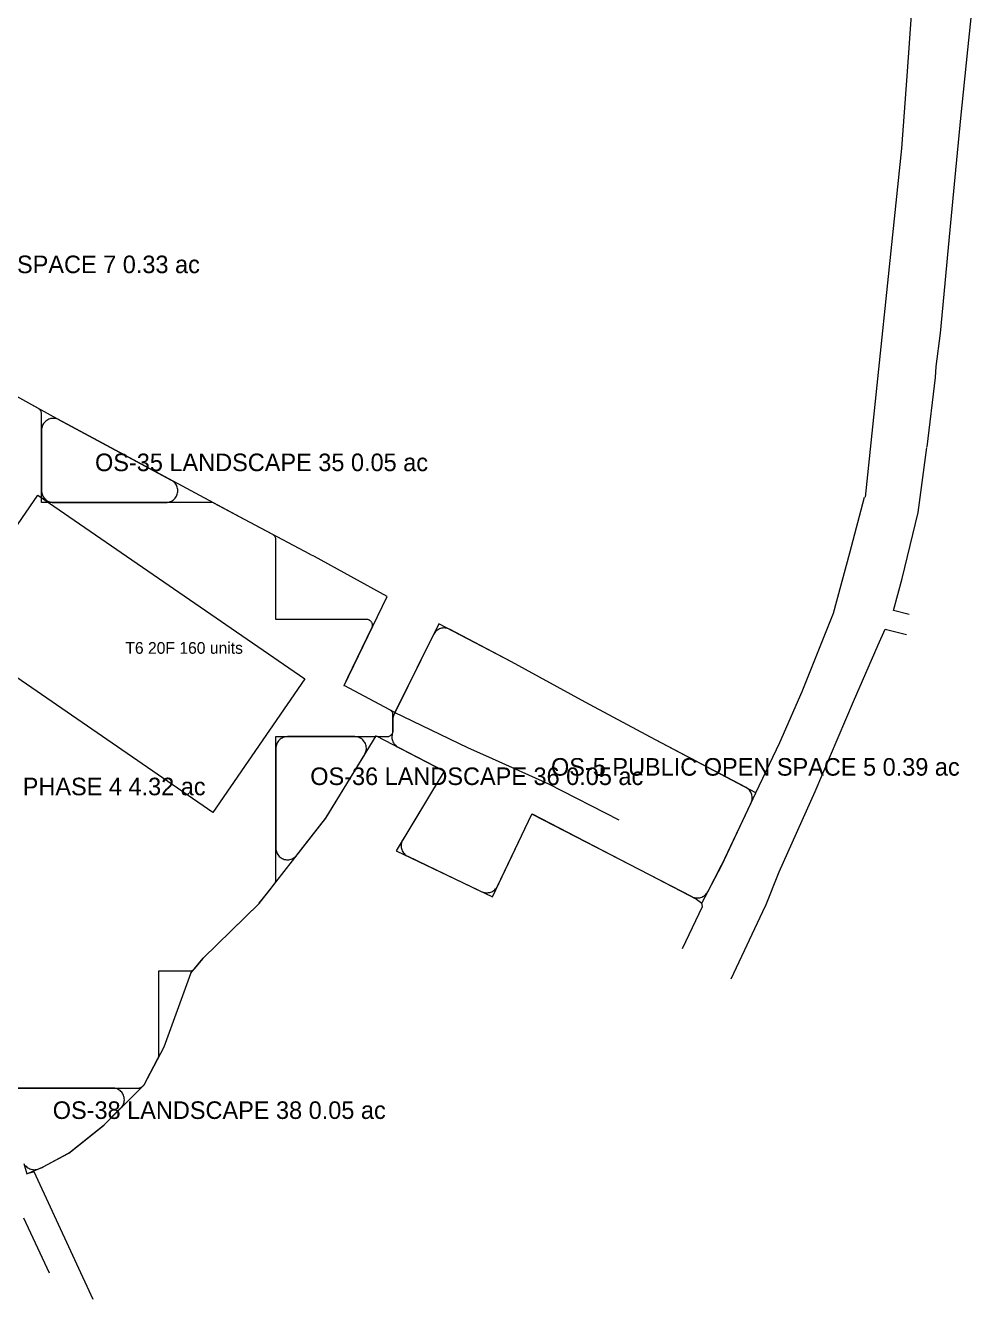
# Model space of a CAD drawing. Extents: x 32 to 940, y -21 to 684.
# Drawn here: x 737.3 to 899.1, y 53.9 to 271.4 of the extents above; entities that cross this region are included whole.
import ezdxf

# ---------------------------------------------------------------- set-up
doc = ezdxf.new("R2010")
doc.units = 0
for name, color, linetype, lineweight in [('BUILDING-APARTMENTS', 1, 'Continuous', 0), ('GREEN-LANDSCAPE', 3, 'Continuous', 0), ('GREEN-RC', 3, 'Continuous', 0), ('ROAD-EXISTING', 2, 'Continuous', 0), ('SITE-BOUNDARY', 7, 'Continuous', 0), ('TEXT-PLOT', 7, 'Continuous', 0), ('TEXT-ZONE', 7, 'Continuous', 0), ('ZONE-APARTMENTS', 1, 'Continuous', 0)]:
    doc.layers.add(name, color=color, linetype=linetype, lineweight=lineweight)

msp = doc.modelspace()

# ---------------------------------------------------------------- linework, layer by layer
at = {"layer": 'BUILDING-APARTMENTS'}
msp.add_lwpolyline([(769.27, 137.06), (723.66, 168.44), (739.35, 191.25), (784.96, 159.86)], close=True, dxfattribs=at)
at = {"layer": 'GREEN-LANDSCAPE'}
for points in [[(740, 192), (740.01, 191.8), (740.04, 191.61), (740.09, 191.42), (740.15, 191.23), (740.24, 191.06), (740.34, 190.89), (740.45, 190.73), (740.59, 190.59), (740.73, 190.45), (740.89, 190.34), (741.06, 190.24), (741.23, 190.15), (741.42, 190.09), (741.61, 190.04), (741.8, 190.01), (742, 190), (761.27, 190), (761.46, 190.01), (761.66, 190.04), (761.85, 190.09), (762.03, 190.15), (762.21, 190.24), (762.38, 190.34), (762.54, 190.45), (762.68, 190.59), (762.81, 190.73), (762.93, 190.89), (763.03, 191.06), (763.12, 191.23), (763.18, 191.42), (763.23, 191.61), (763.26, 191.8), (763.27, 192), (763.26, 192.19), (763.23, 192.39), (763.18, 192.58), (763.12, 192.76), (763.03, 192.94), (762.93, 193.11), (762.82, 193.27), (762.69, 193.41), (762.54, 193.54), (762.38, 193.66), (762.21, 193.76), (742.95, 204.11), (742.77, 204.19), (742.58, 204.26), (742.39, 204.31), (742.2, 204.33), (742, 204.34), (741.81, 204.34), (741.61, 204.31), (741.42, 204.26), (741.24, 204.19), (741.06, 204.11), (740.89, 204.01), (740.73, 203.89), (740.59, 203.76), (740.45, 203.61), (740.34, 203.46), (740.24, 203.29), (740.15, 203.11), (740.09, 202.93), (740.04, 202.74), (740.01, 202.54), (740, 202.34)], [(780, 130.97), (780.01, 130.78), (780.04, 130.58), (780.09, 130.39), (780.16, 130.2), (780.24, 130.02), (780.34, 129.85), (780.46, 129.69), (780.6, 129.55), (780.74, 129.42), (780.91, 129.3), (781.08, 129.2), (781.26, 129.12), (781.44, 129.05), (781.64, 129.01), (781.83, 128.98), (782.03, 128.97), (782.23, 128.99), (782.42, 129.02), (782.62, 129.07), (782.8, 129.14), (782.98, 129.23), (783.15, 129.34), (783.3, 129.46), (783.45, 129.59), (783.58, 129.74), (788.46, 136), (788.59, 136.18), (795.18, 146.96), (795.27, 147.13), (795.34, 147.3), (795.4, 147.49), (795.44, 147.67), (795.47, 147.87), (795.47, 148.06), (795.45, 148.25), (795.42, 148.44), (795.37, 148.63), (795.3, 148.81), (795.21, 148.98), (795.11, 149.14), (795, 149.29), (794.86, 149.43), (794.72, 149.56), (794.56, 149.67), (794.4, 149.77), (794.22, 149.85), (794.04, 149.92), (793.85, 149.96), (793.66, 149.99), (793.47, 150), (782, 150), (781.8, 149.99), (781.61, 149.96), (781.42, 149.91), (781.23, 149.85), (781.06, 149.76), (780.89, 149.66), (780.73, 149.55), (780.59, 149.41), (780.45, 149.27), (780.34, 149.11), (780.24, 148.94), (780.15, 148.77), (780.09, 148.58), (780.04, 148.39), (780.01, 148.2), (780, 148)]]:
    msp.add_lwpolyline(points, close=True, dxfattribs=at)
msp.add_lwpolyline([(737.22, 76.78), (737.35, 76.64), (737.5, 76.51), (737.66, 76.39), (737.82, 76.29), (738, 76.21), (738.19, 76.14), (738.38, 76.09), (738.57, 76.06), (738.77, 76.05), (738.96, 76.06), (739.15, 76.09), (739.34, 76.14), (739.53, 76.21), (740.08, 76.44), (740.27, 76.53), (744.48, 78.82), (744.63, 78.91), (744.77, 79.01), (750.49, 83.53), (750.67, 83.69), (753.56, 86.59), (753.69, 86.73), (753.8, 86.89), (753.91, 87.06), (753.99, 87.24), (754.06, 87.42), (754.1, 87.61), (754.13, 87.81), (754.14, 88), (754.13, 88.2), (754.1, 88.39), (754.05, 88.58), (753.99, 88.77), (753.9, 88.94), (753.8, 89.11), (753.69, 89.27), (753.55, 89.41), (753.41, 89.55), (753.25, 89.66), (753.08, 89.76), (752.91, 89.85), (752.72, 89.91), (752.53, 89.96), (752.34, 89.99), (752.14, 90), (733.1, 90)], dxfattribs=at)
at = {"layer": 'GREEN-RC'}
msp.add_lwpolyline([(799.81, 149.88), (799.83, 149.69), (799.87, 149.5), (799.92, 149.32), (799.99, 149.14), (800.08, 148.97), (800.18, 148.81), (800.3, 148.66), (800.43, 148.52), (800.57, 148.39), (800.73, 148.28), (800.89, 148.18), (808.71, 144.14), (808.74, 144.13), (808.75, 144.12), (808.74, 144.11), (808.73, 144.09), (801.68, 132.41), (801.58, 132.24), (801.51, 132.06), (801.45, 131.87), (801.41, 131.68), (801.39, 131.48), (801.39, 131.29), (801.41, 131.09), (801.45, 130.9), (801.5, 130.71), (801.58, 130.53), (801.67, 130.36), (801.78, 130.19), (801.9, 130.04), (802.04, 129.9), (802.19, 129.78), (802.36, 129.67), (802.53, 129.57), (815.19, 123.53), (815.38, 123.46), (815.56, 123.4), (815.76, 123.36), (815.95, 123.34), (816.15, 123.34), (816.34, 123.36), (816.54, 123.4), (816.72, 123.45), (816.9, 123.53), (817.08, 123.62), (817.24, 123.73), (817.39, 123.85), (817.53, 123.99), (817.66, 124.14), (817.77, 124.31), (817.86, 124.48), (823.7, 136.74), (823.71, 136.76), (823.72, 136.78), (823.74, 136.78), (823.75, 136.79), (823.76, 136.79), (823.77, 136.8), (823.78, 136.8), (823.8, 136.78), (840.35, 128.24), (840.35, 128.24), (840.35, 128.24), (843.75, 126.49), (843.75, 126.49), (843.76, 126.49), (851.06, 122.68), (851.23, 122.59), (851.42, 122.53), (851.61, 122.48), (851.8, 122.46), (852, 122.45), (852.2, 122.46), (852.39, 122.49), (852.58, 122.54), (852.76, 122.61), (852.94, 122.69), (853.11, 122.79), (853.26, 122.91), (853.41, 123.05), (853.54, 123.19), (853.65, 123.35), (853.75, 123.52), (856.13, 128.03), (856.17, 128.11), (861.17, 138.69), (861.25, 138.87), (861.3, 139.05), (861.34, 139.24), (861.36, 139.43), (861.36, 139.62), (861.35, 139.81), (861.31, 140), (861.26, 140.18), (861.19, 140.36), (861.11, 140.53), (861, 140.69), (860.89, 140.84), (860.76, 140.98), (860.61, 141.11), (860.46, 141.22), (860.29, 141.32), (844.84, 149.44), (844.83, 149.45), (832.84, 155.91), (832.84, 155.91), (832.84, 155.91), (820.27, 162.77), (820.24, 162.78), (809.67, 168.33), (809.49, 168.41), (809.3, 168.48), (809.11, 168.52), (808.91, 168.55), (808.71, 168.56), (808.51, 168.54), (808.32, 168.51), (808.12, 168.46), (807.94, 168.39), (807.76, 168.3), (807.59, 168.19), (807.43, 168.07), (807.29, 167.93), (807.16, 167.78), (807.05, 167.62), (806.95, 167.45), (800.36, 154.17), (800.35, 154.14), (800.35, 154.13), (800.34, 154.13), (800.3, 154.07), (800.21, 153.91), (800.14, 153.74), (800.08, 153.56), (800.03, 153.38), (800.01, 153.2), (800, 153.01), (800, 151.02), (800, 150.98), (800, 150.95), (799.99, 150.85), (799.97, 150.76), (799.94, 150.66), (799.93, 150.63), (799.87, 150.45), (799.84, 150.26), (799.82, 150.07)], close=True, dxfattribs=at)
at = {"layer": 'ROAD-EXISTING'}
for points in [[(887.91, 264.37), (888.85, 277.38)], [(899.14, 277.18), (898.12, 267.29)], [(898.12, 267.29), (896.9, 255.6)], [(886.9, 250.44), (887.91, 264.37)], [(896.9, 255.6), (895.97, 245.55)], [(880.71, 190.9), (886.9, 250.44)], [(895.97, 245.55), (895.23, 237.72)], [(895.23, 237.72), (894.72, 232.33)], [(894.72, 232.33), (894.26, 227.39)], [(894.26, 227.39), (893.45, 218.88)], [(893.45, 218.88), (892.69, 213.21)], [(892.69, 213.21), (892.61, 211.35)], [(892.61, 211.35), (891.19, 199.48)], [(889.69, 188.28), (891.14, 199.4)], [(878.02, 181.41), (880.54, 190.89)], [(886.95, 177), (889.69, 188.28)], [(875.22, 171.06), (878.02, 181.41)], [(885.5, 171.52), (886.95, 177)], [(869.86, 157.7), (875.22, 171.06)], [(888.16, 170.85), (885.5, 171.52)], [(882.88, 165.68), (884.06, 168.33)], [(884.06, 168.33), (887.7, 167.46)], [(878.67, 156), (882.88, 165.68)], [(866.04, 149.02), (869.86, 157.7)], [(872.08, 140.66), (878.67, 156)], [(800.2, 154.17), (812.72, 148.15)], [(812.72, 148.15), (816.94, 146.26)], [(861.99, 140.43), (866.04, 149.02)], [(816.94, 146.26), (826.56, 141.92)], [(826.56, 141.92), (838.6, 135.81)], [(865.97, 126.93), (872.08, 140.66)], [(863.59, 121.06), (865.97, 126.93)], [(849.46, 113.85), (852.84, 121.01)], [(852.84, 121.01), (852.72, 121.56)], [(863.58, 121.06), (857.67, 108.58)], [(738.73, 75.67), (737.48, 75.36)], [(748.84, 53.88), (738.73, 75.67)], [(736.91, 67.84), (741.32, 58.45)]]:
    msp.add_lwpolyline(points, dxfattribs=at)
at = {"layer": 'SITE-BOUNDARY'}
msp.add_lwpolyline([(736.99, 77.12), (737.48, 75.36), (740.18, 76.48), (744.63, 78.9), (750.58, 83.61), (757.5, 90.54), (760.93, 97.05), (765.5, 109.58), (765.51, 109.59), (765.51, 109.6), (767.58, 112.16), (767.58, 112.16), (767.59, 112.17), (777.14, 121.49), (788.53, 136.09), (797.11, 150.12), (797.12, 150.13), (797.13, 150.13), (808.74, 144.13), (808.75, 144.12), (808.74, 144.11), (800.54, 130.53), (817, 122.67), (823.71, 136.76), (823.72, 136.78), (823.75, 136.79), (823.77, 136.8), (823.78, 136.8), (840.35, 128.24), (843.75, 126.49), (843.75, 126.49), (851.84, 122.27), (851.85, 122.26), (851.85, 122.26), (851.86, 122.25), (852.72, 121.56), (856.15, 128.07), (861.99, 140.43), (844.83, 149.45), (832.84, 155.91), (832.84, 155.91), (820.26, 162.78), (807.86, 169.28), (800.35, 154.14), (800.35, 154.13), (800.33, 154.14), (791.65, 158.73), (791.64, 158.74), (791.65, 158.75), (799.03, 173.96), (786.62, 180.74), (785.84, 181.13), (785.83, 181.14), (785.81, 181.14), (774.64, 187.09), (742.03, 204.6), (742.03, 204.6), (717.74, 218.02)], dxfattribs=at)
at = {"layer": 'ZONE-APARTMENTS'}
msp.add_lwpolyline([(730.23, 90), (756.55, 90), (756.64, 90), (756.74, 90.02), (756.84, 90.04), (756.93, 90.08), (757.02, 90.12), (757.1, 90.17), (757.18, 90.23), (757.25, 90.29), (757.4, 90.44), (757.46, 90.51), (757.52, 90.59), (757.57, 90.68), (758.54, 92.51), (759.88, 95.07), (759.93, 95.15), (759.96, 95.25), (759.98, 95.34), (760, 95.44), (760, 95.53), (760, 109.98), (760, 110), (760.02, 110), (765.36, 110), (765.46, 110), (765.55, 110.02), (765.65, 110.04), (765.74, 110.08), (765.83, 110.12), (765.92, 110.17), (766, 110.23), (766.07, 110.3), (766.13, 110.37), (767.57, 112.14), (767.58, 112.16), (767.58, 112.16), (767.59, 112.17), (767.6, 112.18), (777.09, 121.45), (777.18, 121.55), (778.86, 123.69), (779.79, 124.89), (779.84, 124.97), (779.89, 125.05), (779.93, 125.13), (779.96, 125.22), (779.98, 125.32), (780, 125.41), (780, 125.5), (780, 149.98), (780, 150), (780.02, 150), (796.63, 150), (796.73, 150.01), (796.83, 150.02), (796.94, 150.05), (797.03, 150.09), (797.12, 150.13), (797.12, 150.13), (797.12, 150.13), (797.13, 150.13), (797.14, 150.12), (797.16, 150.11), (797.25, 150.07), (797.34, 150.04), (797.43, 150.02), (797.53, 150), (797.62, 150), (799, 150), (799.1, 150), (799.2, 150.02), (799.29, 150.04), (799.38, 150.08), (799.47, 150.12), (799.56, 150.17), (799.63, 150.23), (799.71, 150.29), (799.77, 150.37), (799.83, 150.44), (799.88, 150.53), (799.92, 150.62), (799.96, 150.71), (799.98, 150.8), (800, 150.9), (800, 151), (800, 153.71), (800, 153.81), (799.98, 153.91), (799.96, 154), (799.92, 154.1), (799.88, 154.18), (799.83, 154.27), (799.77, 154.35), (799.7, 154.42), (799.63, 154.49), (799.55, 154.55), (799.47, 154.6), (791.66, 158.72), (791.65, 158.73), (791.64, 158.74), (791.65, 158.75), (791.65, 158.76), (792.31, 160.11), (796.41, 168.56), (796.45, 168.65), (796.48, 168.74), (796.5, 168.84), (796.51, 168.93), (796.51, 169.03), (796.51, 169.13), (796.49, 169.22), (796.46, 169.31), (796.43, 169.4), (796.39, 169.49), (796.33, 169.57), (796.28, 169.65), (796.21, 169.72), (796.14, 169.78), (796.06, 169.84), (795.98, 169.89), (795.89, 169.93), (795.8, 169.96), (795.7, 169.98), (795.61, 170), (795.51, 170), (780.02, 170), (780, 170), (780, 170.02), (780, 183.64), (780, 183.74), (779.98, 183.83), (779.96, 183.93), (779.92, 184.02), (779.88, 184.11), (779.83, 184.19), (779.77, 184.27), (779.71, 184.35), (779.63, 184.41), (779.55, 184.47), (779.47, 184.52), (779.47, 184.52), (774.64, 187.09), (774.64, 187.09), (769.44, 189.88), (769.36, 189.92), (769.26, 189.96), (769.17, 189.98), (769.07, 190), (768.97, 190), (740.02, 190), (740, 190), (740, 190.02), (740, 205.13), (740, 205.23), (739.98, 205.32), (739.96, 205.42), (739.93, 205.51), (739.88, 205.6), (739.84, 205.68), (739.78, 205.76), (739.71, 205.83), (739.64, 205.9), (739.57, 205.95), (739.48, 206.01), (734.63, 208.69)], dxfattribs=at)

# ---------------------------------------------------------------- texts
at = {"layer": 'TEXT-PLOT'}
msp.add_text('T6 20F 160 units', height=2, dxfattribs=at).set_placement((754.31, 164.15))
at = {"layer": 'TEXT-ZONE'}
for s, p in [('OS-7 PUBLIC OPEN SPACE 7 0.33 ac', (697.24, 229.15)), ('OS-35 LANDSCAPE 35 0.05 ac', (749.13, 195.34)), ('OS-5 PUBLIC OPEN SPACE 5 0.39 ac', (826.99, 143.34)), ('OS-36 LANDSCAPE 36 0.05 ac', (785.88, 141.74)), ('C20 APARTMENTS · PHASE 4 4.32 ac', (697.33, 139.99)), ('OS-38 LANDSCAPE 38 0.05 ac', (741.91, 84.72))]:
    msp.add_text(s, height=3, dxfattribs=at).set_placement(p)

doc.saveas('drawing.dxf')
